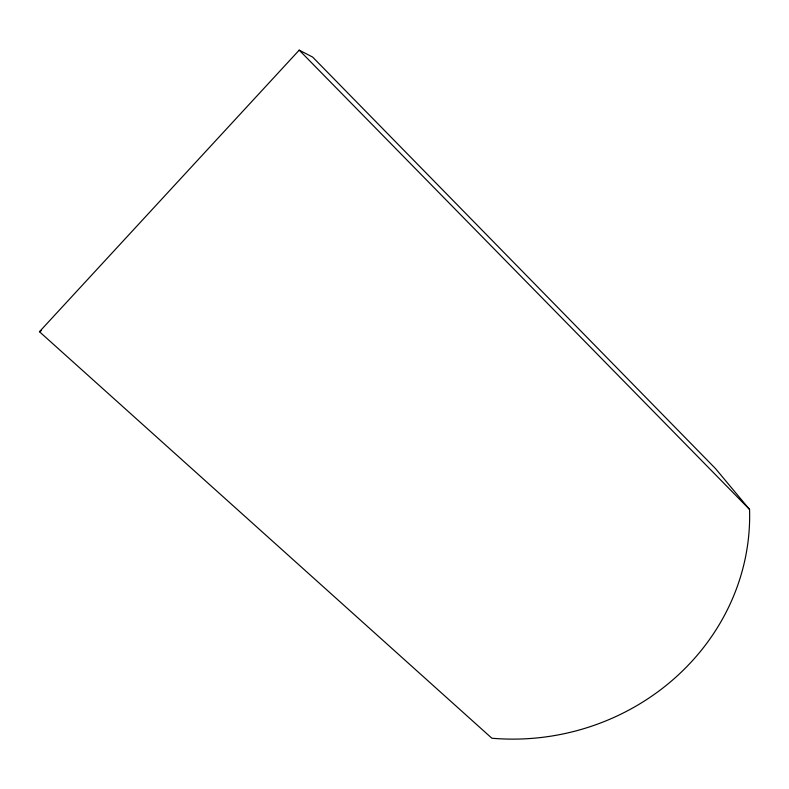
<?xml version="1.0" encoding="UTF-8"?>
<svg xmlns="http://www.w3.org/2000/svg" width="789" height="789" viewBox="0 0 789 789"><rect width="100%" height="100%" fill="white"/><g stroke="black" fill="none" stroke-linecap="round" stroke-linejoin="round"><path stroke-width="1.18" d="M39.45 331.715L299.209 50.141L312.661 57.084L715.554 468.646L749.55 509.438A231.7 217.271 -11.2 0 1 491.872 738.228L39.45 331.715L41.531 330.502M299.209 50.141L749.55 509.438"/></g></svg>
